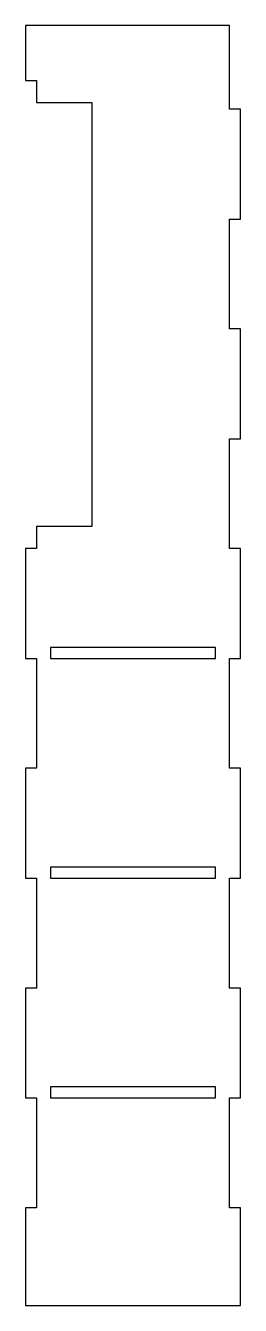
# Model space of a CAD drawing. Header units: millimetres. Extents: x -10 to 29, y -174 to 59.
import ezdxf

# ---------------------------------------------------------------- set-up
doc = ezdxf.new("R2010")
doc.units = ezdxf.units.MM

msp = doc.modelspace()

# ---------------------------------------------------------------- linework, layer by layer
at = {"color": 7, "linetype": 'Continuous', "lineweight": 25}
for p, q in [((-10, 59), (-10, 49)), ((27, 59), (-10, 59)), ((27, 43.78), (27, 59)), ((-10, 49), (-8, 49)), ((-8, 49), (-8, 45)), ((-8, 45), (2, 45)), ((2, 45), (2, -32.22)), ((29, 43.78), (27, 43.78)), ((29, 23.78), (29, 43.78)), ((27, 23.78), (29, 23.78)), ((27, 3.78), (27, 23.78)), ((29, 3.78), (27, 3.78)), ((29, -16.22), (29, 3.78)), ((27, -16.22), (29, -16.22)), ((27, -36.22), (27, -16.22)), ((-8, -32.22), (-8, -36.22)), ((2, -32.22), (-8, -32.22)), ((-10, -36.22), (-10, -56.22)), ((-8, -36.22), (-10, -36.22)), ((29, -36.22), (27, -36.22)), ((29, -56.22), (29, -36.22)), ((24.5, -54.22), (-5.5, -54.22)), ((-5.5, -54.22), (-5.5, -56.22)), ((24.5, -56.22), (24.5, -54.22)), ((-10, -56.22), (-8, -56.22)), ((-8, -56.22), (-8, -76.22)), ((-5.5, -56.22), (24.5, -56.22)), ((27, -56.22), (29, -56.22)), ((27, -76.22), (27, -56.22)), ((-10, -76.22), (-10, -96.22)), ((-8, -76.22), (-10, -76.22)), ((29, -76.22), (27, -76.22)), ((29, -96.22), (29, -76.22)), ((24.5, -94.22), (-5.5, -94.22)), ((-5.5, -94.22), (-5.5, -96.22)), ((24.5, -96.22), (24.5, -94.22)), ((-10, -96.22), (-8, -96.22)), ((-8, -96.22), (-8, -116.22)), ((-5.5, -96.22), (24.5, -96.22)), ((27, -96.22), (29, -96.22)), ((27, -116.22), (27, -96.22)), ((-10, -116.22), (-10, -136.22)), ((-8, -116.22), (-10, -116.22)), ((29, -116.22), (27, -116.22)), ((29, -136.22), (29, -116.22)), ((24.5, -134.22), (-5.5, -134.22)), ((-5.5, -134.22), (-5.5, -136.22)), ((24.5, -136.22), (24.5, -134.22)), ((-10, -136.22), (-8, -136.22)), ((-8, -136.22), (-8, -156.22)), ((-5.5, -136.22), (24.5, -136.22)), ((27, -136.22), (29, -136.22)), ((27, -156.22), (27, -136.22)), ((-10, -156.22), (-10, -174)), ((-8, -156.22), (-10, -156.22)), ((29, -156.22), (27, -156.22)), ((29, -174), (29, -156.22)), ((-10, -174), (29, -174))]:
    msp.add_line(p, q, dxfattribs=at)

doc.saveas('drawing.dxf')
